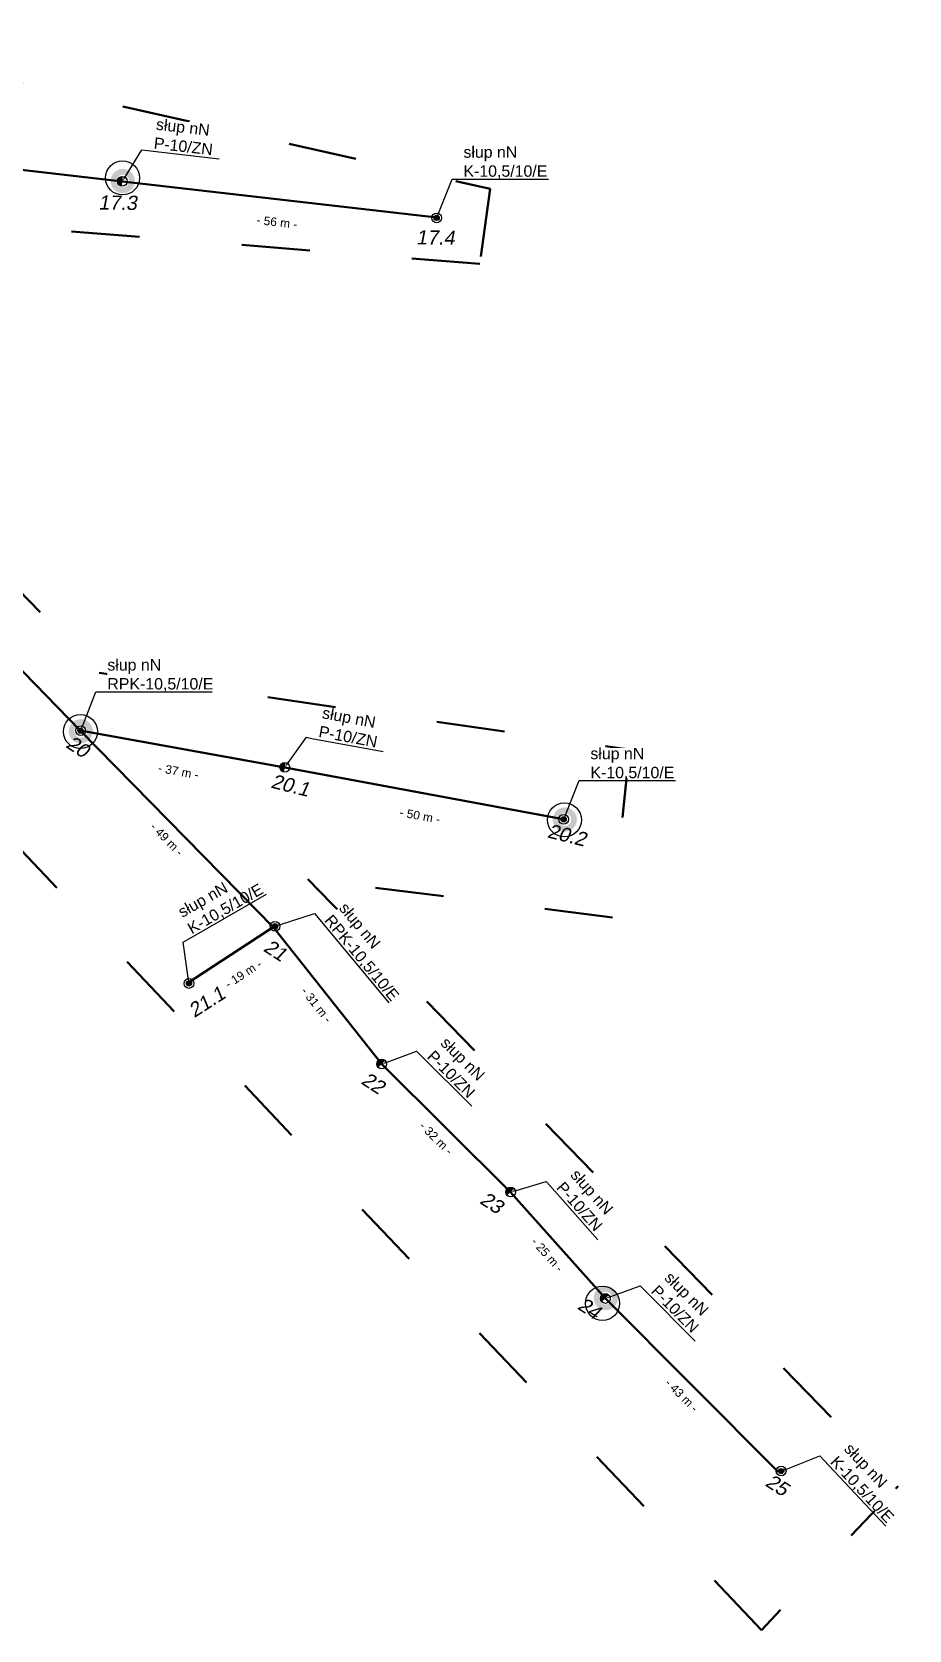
# Model space of a CAD drawing. Header units: metres. Extents: x 5772289 to 7530543, y 5762751 to 5793884.
# Drawn here: x 7525306.6 to 7525460.9, y 5787549.4 to 5787830.5 of the extents above; entities that cross this region are included whole.
import ezdxf
from ezdxf import colors
from ezdxf.entities.mleader import LeaderData, LeaderLine
from ezdxf.math import Vec2, Vec3

# ---------------------------------------------------------------- set-up
doc = ezdxf.new("R2010")
doc.units = ezdxf.units.M
doc.linetypes.add('GCAD_ISO03W100', pattern=[30, 12, -18])
for name, color, linetype, lineweight in [('!tele', 30, 'Continuous', 50), ('!trafo', 6, 'GCAD_ISO03W100', 50), ('00_Mufa', 3, 'Continuous', 30), ('_numery', 7, 'Continuous', 40)]:
    doc.layers.add(name, color=color, linetype=linetype, lineweight=lineweight)
for name, color, linetype in [('_MM mufy', 3, 'Continuous'), ('_MM opisy', 7, 'Continuous'), ('_MM slupy', 5, 'Continuous'), ('DIM', 7, 'Continuous')]:
    doc.layers.add(name, color=color, linetype=linetype)
doc.styles.get("Standard").update_dxf_attribs({"font": 'arial.ttf'})
doc.dimstyles.new('opis linie', dxfattribs={"dimtxt": 1.5, "dimasz": 0.18, "dimexe": 0.18, "dimexo": 0.0625, "dimgap": 2.5, "dimtad": 4, "dimdec": 0, "dimzin": 0, "dimdsep": 46, "dimtxsty": 'Standard', "dimcen": 0.09, "dimse1": 1, "dimse2": 1, "dimsd1": 1, "dimsd2": 1, "dimclrt": 256, "dimadec": 0, "dimazin": 0, "dimtfac": 1, "dimtdec": 0, "dimtofl": 0, "dimtmove": 0, "dimatfit": 3, "dimfxl": 1, "dimtfill": 1, "dimtolj": 1, "dimtzin": 0, "dimarcsym": 0})

# ---------------------------------------------------------------- blocks, each defined once
blk = doc.blocks.new('ZN')
at = {"layer": '_MM slupy', "transparency": 33554687}
h = blk.add_hatch(color=256, dxfattribs=at)
h.dxf.hatch_style = 1
h.paths.add_polyline_path([(0, -0.86), (0, 0.86, 1)])
at = {"layer": '_MM slupy'}
blk.add_circle((0, 0), 0.857, dxfattribs=at)
blk = doc.blocks.new('E')
at = {"layer": '_MM slupy'}
h = blk.add_hatch(color=256, dxfattribs=at)
h.dxf.hatch_style = 1
h.paths.add_polyline_path([(0.27, 0.37, 1), (-0.27, -0.37, 1)])
for radius in [0.857, 0.457]:
    blk.add_circle((0, 0), radius, dxfattribs=at)
blk = doc.blocks.new('*D3118')
at = {"layer": 'DIM', "insert": (7525343.78, 5787664.79), "char_height": 1.5, "attachment_point": 5, "rotation": 33.3051, "bg_fill": 3, "box_fill_scale": 1.1, "bg_fill_color": 9, "bg_fill_true_color": 13158600, "bg_fill_transparency": 0}
blk.add_mtext('\\A1;- 19 m -', dxfattribs=at)
blk = doc.blocks.new('*D3191')
at = {"layer": 'DIM', "insert": (7525294.31, 5787803.38), "char_height": 1.5, "attachment_point": 5, "rotation": 353.4407, "bg_fill": 3, "box_fill_scale": 1.1, "bg_fill_color": 9, "bg_fill_true_color": 13158600, "bg_fill_transparency": 0}
blk.add_mtext('\\A1;- 56 m -', dxfattribs=at)
blk = doc.blocks.new('*D3192')
at = {"layer": 'DIM', "insert": (7525349.69, 5787797.01), "char_height": 1.5, "attachment_point": 5, "rotation": 353.4274, "bg_fill": 3, "box_fill_scale": 1.1, "bg_fill_color": 9, "bg_fill_true_color": 13158600, "bg_fill_transparency": 0}
blk.add_mtext('\\A1;- 56 m -', dxfattribs=at)
blk = doc.blocks.new('*D3193')
at = {"layer": 'DIM', "insert": (7525332.37, 5787700.41), "char_height": 1.5, "attachment_point": 5, "rotation": 349.739, "bg_fill": 3, "box_fill_scale": 1.1, "bg_fill_color": 9, "bg_fill_true_color": 13158600, "bg_fill_transparency": 0}
blk.add_mtext('\\A1;- 37 m -', dxfattribs=at)
blk = doc.blocks.new('*D3194')
at = {"layer": 'DIM', "insert": (7525374.83, 5787692.6), "char_height": 1.5, "attachment_point": 5, "rotation": 349.4495, "bg_fill": 3, "box_fill_scale": 1.1, "bg_fill_color": 9, "bg_fill_true_color": 13158600, "bg_fill_transparency": 0}
blk.add_mtext('\\A1;- 50 m -', dxfattribs=at)
blk = doc.blocks.new('*D3252')
at = {"layer": 'DIM', "insert": (7525420.88, 5787590.69), "char_height": 1.5, "attachment_point": 5, "rotation": 314.9247, "bg_fill": 3, "box_fill_scale": 1.1, "bg_fill_color": 9, "bg_fill_true_color": 13158600, "bg_fill_transparency": 0}
blk.add_mtext('\\A1;- 43 m -', dxfattribs=at)
blk = doc.blocks.new('*D3253')
at = {"layer": 'DIM', "insert": (7525397.25, 5787615.4), "char_height": 1.5, "attachment_point": 5, "rotation": 311.6635, "bg_fill": 3, "box_fill_scale": 1.1, "bg_fill_color": 9, "bg_fill_true_color": 13158600, "bg_fill_transparency": 0}
blk.add_mtext('\\A1;- 25 m -', dxfattribs=at)
blk = doc.blocks.new('*D3254')
at = {"layer": 'DIM', "insert": (7525377.68, 5787635.9), "char_height": 1.5, "attachment_point": 5, "rotation": 315.2244, "bg_fill": 3, "box_fill_scale": 1.1, "bg_fill_color": 9, "bg_fill_true_color": 13158600, "bg_fill_transparency": 0}
blk.add_mtext('\\A1;- 32 m -', dxfattribs=at)
blk = doc.blocks.new('*D3255')
at = {"layer": 'DIM', "insert": (7525356.66, 5787659.34), "char_height": 1.5, "attachment_point": 5, "rotation": 308.3726, "bg_fill": 3, "box_fill_scale": 1.1, "bg_fill_color": 9, "bg_fill_true_color": 13158600, "bg_fill_transparency": 0}
blk.add_mtext('\\A1;- 31 m -', dxfattribs=at)
blk = doc.blocks.new('*D3256')
at = {"layer": 'DIM', "insert": (7525330.33, 5787688.48), "char_height": 1.5, "attachment_point": 5, "rotation": 314.4272, "bg_fill": 3, "box_fill_scale": 1.1, "bg_fill_color": 9, "bg_fill_true_color": 13158600, "bg_fill_transparency": 0}
blk.add_mtext('\\A1;- 49 m -', dxfattribs=at)
blk = doc.blocks.new('*D3257')
at = {"layer": 'DIM', "insert": (7525297.31, 5787722.28), "char_height": 1.5, "attachment_point": 5, "rotation": 314.2307, "bg_fill": 3, "box_fill_scale": 1.1, "bg_fill_color": 9, "bg_fill_true_color": 13158600, "bg_fill_transparency": 0}
blk.add_mtext('\\A1;- 46 m -', dxfattribs=at)
blk = doc.blocks.new('mufa')
at = {"layer": '_MM mufy'}
h = blk.add_hatch(color=256, dxfattribs=at)
h.dxf.hatch_style = 1
h.paths.add_polyline_path([(2.15, 0.12, 1), (-2.1, -0.05, 1)])
h.paths.add_polyline_path([(-1.1, -0.01, -1), (1.15, 0.08, -1)], flags=16)
h.paths.add_polyline_path([(-0.83, 0, -1), (0.88, 0.07, -1)], flags=0)
blk = doc.blocks.new('q')
at = {"layer": '_MM slupy'}
blk.add_blockref('ZN', (0, 0), dxfattribs=at)
at = {"layer": '_MM opisy'}
ml = blk.add_multileader_mtext('Standard', dxfattribs=at)
ml.set_content('\\pxql;słup nN\\PP-10/ZN', color=256)
ml.set_leader_properties()
ml.build(insert=Vec2(0, 0))
ml.multileader.update_dxf_attribs({"has_text_frame": 1, "text_left_attachment_type": 5, "text_right_attachment_type": 5, "dogleg_length": 1, "arrow_head_size": 1})
ctx = ml.context
ctx.base_point, ctx.char_height, ctx.arrow_head_size, ctx.landing_gap_size, ctx.plane_origin = Vec3(3.75, 5.9), 2, 1, 1, Vec3(1.72, -1.42)
ctx.left_attachment, ctx.right_attachment = 5, 5
notes = []
notes.append((ctx, [(0, (1, 1, 0), (2.75, 5.9), (1, 0), 1, [(0, [(0, 0), (2.75, 5.9)], 0, [])])]))
ctx.mtext.insert, ctx.mtext.flow_direction = Vec3(4.75, 11.7), 5
ctx.mtext.has_bg_fill, ctx.mtext.bg_color, ctx.mtext.bg_scale_factor, ctx.mtext.bg_transparency, ctx.mtext.use_window_bg_color = 1, -1023410175, 1, 0, 1
for ctx, leaders in notes:
    for number, flags, end, landing, length, lines in leaders:
        leader = LeaderData()
        leader.index, (leader.has_last_leader_line, leader.has_dogleg_vector, leader.attachment_direction) = number, flags
        leader.last_leader_point, leader.dogleg_vector, leader.dogleg_length = Vec3(end), Vec3(landing), length
        for number, points, colour, breaks in lines:
            line = LeaderLine()
            line.index, line.vertices, line.color, line.breaks = number, Vec3.list(points), colors.encode_raw_color(colour), breaks
            leader.lines.append(line)
        ctx.leaders.append(leader)

msp = doc.modelspace()

# ---------------------------------------------------------------- linework, layer by layer
at = {"layer": '!trafo'}
msp.add_lwpolyline([(7524845.19, 5788091.56), (7524874.27, 5788123.01), (7525033.76, 5787996.85), (7525159.5, 5787886.73), (7525208.63, 5787834.42), (7525293.32, 5787823.94), (7525387.2, 5787802.84), (7525385.36, 5787789.66), (7525236.89, 5787801.52), (7525318.43, 5787717.74), (7525411.67, 5787704.24), (7525408.72, 5787674.71), (7525355.14, 5787681.46), (7525458.93, 5787574.71), (7525434.88, 5787549.39), (7525213.73, 5787782.44), (7525122.22, 5787849.16), (7525091.9, 5787890.82), (7525078.98, 5787913.5), (7524912.84, 5788041.88), (7524881.03, 5788001.67), (7524854, 5788015.02), (7524888.12, 5788059.85)], close=True, dxfattribs=at)
at = {"layer": '00_Mufa'}
for centre in [(7525322.54, 5787804.79), (7525315.14, 5787707.41), (7525400.25, 5787691.88), (7525406.95, 5787606.86)]:
    msp.add_circle(centre, 3, dxfattribs=at)

# ---------------------------------------------------------------- next in the draw order: block references
for p, rotation in [((7525322.51, 5787804.18), 353.4273674182641), ((7525351.08, 5787701.11), 349.4495095557274), ((7525368.11, 5787648.93), 315.2244395509692), ((7525390.79, 5787626.43), 311.6635330505687)]:
    msp.add_blockref('q', p, dxfattribs=dict(rotation=rotation))

# ---------------------------------------------------------------- next in the draw order: leaders
at = {"layer": '_MM opisy'}
ml = msp.add_multileader_mtext('Standard', dxfattribs=at)
ml.set_content('\\pxql;słup nN\\PK-10,5/10/E', color=256)
ml.set_leader_properties()
ml.build(insert=Vec2(0, 0))
ml.multileader.update_dxf_attribs({"has_text_frame": 1, "text_left_attachment_type": 5, "text_right_attachment_type": 5, "dogleg_length": 1, "arrow_head_size": 1})
ctx = ml.context
ctx.base_point, ctx.char_height, ctx.arrow_head_size, ctx.landing_gap_size, ctx.plane_origin = Vec3(7525381.49, 5787804.56), 2, 1, 1, Vec3(7525379.5, 5787796.34)
ctx.left_attachment, ctx.right_attachment = 5, 5
notes = []
notes.append((ctx, [(0, (1, 1, 0), (7525380.49, 5787804.56), (1, 0), 1, [(0, [(7525377.78, 5787797.76)], 0, [])])]))
ctx.mtext.insert, ctx.mtext.flow_direction = Vec3(7525382.49, 5787810.33), 5
ctx.mtext.has_bg_fill, ctx.mtext.bg_color, ctx.mtext.bg_scale_factor, ctx.mtext.bg_transparency, ctx.mtext.use_window_bg_color = 1, -1023410175, 1, 0, 1
ml = msp.add_multileader_mtext('Standard', dxfattribs=at)
ml.set_content('\\pxql;słup nN\\PRPK-10,5/10/E', color=256)
ml.set_leader_properties()
ml.build(insert=Vec2(0, 0))
ml.multileader.update_dxf_attribs({"has_text_frame": 1, "text_left_attachment_type": 5, "text_right_attachment_type": 5, "dogleg_length": 1, "arrow_head_size": 1})
ctx = ml.context
ctx.base_point, ctx.char_height, ctx.arrow_head_size, ctx.landing_gap_size, ctx.plane_origin = Vec3(7525318.87, 5787714.39), 2, 1, 1, Vec3(7525316.88, 5787706.16)
ctx.left_attachment, ctx.right_attachment = 5, 5
notes.append((ctx, [(0, (1, 1, 0), (7525317.87, 5787714.39), (1, 0), 1, [(0, [(7525315.16, 5787707.58)], 0, [])])]))
ctx.mtext.insert, ctx.mtext.flow_direction = Vec3(7525319.87, 5787720.15), 5
ctx.mtext.has_bg_fill, ctx.mtext.bg_color, ctx.mtext.bg_scale_factor, ctx.mtext.bg_transparency, ctx.mtext.use_window_bg_color = 1, -1023410175, 1, 0, 1
ml = msp.add_multileader_mtext('Standard', dxfattribs=at)
ml.set_content('\\pxql;słup nN\\PK-10,5/10/E', color=256)
ml.set_leader_properties()
ml.build(insert=Vec2(0, 0))
ml.multileader.update_dxf_attribs({"has_text_frame": 1, "text_left_attachment_type": 5, "text_right_attachment_type": 5, "dogleg_length": 1, "arrow_head_size": 1})
ctx = ml.context
ctx.base_point, ctx.char_height, ctx.arrow_head_size, ctx.landing_gap_size, ctx.plane_origin = Vec3(7525403.82, 5787698.78), 2, 1, 1, Vec3(7525401.83, 5787690.56)
ctx.left_attachment, ctx.right_attachment = 5, 5
notes.append((ctx, [(0, (1, 1, 0), (7525402.82, 5787698.78), (1, 0), 1, [(0, [(7525400.12, 5787691.98)], 0, [])])]))
ctx.mtext.insert, ctx.mtext.flow_direction = Vec3(7525404.82, 5787704.55), 5
ctx.mtext.has_bg_fill, ctx.mtext.bg_color, ctx.mtext.bg_scale_factor, ctx.mtext.bg_transparency, ctx.mtext.use_window_bg_color = 1, -1023410175, 1, 0, 1
ml = msp.add_multileader_mtext('Standard', dxfattribs=at)
ml.set_content('\\pxql;słup nN\\PK-10,5/10/E', color=256)
ml.set_leader_properties()
ml.build(insert=Vec2(0, 0))
ml.multileader.update_dxf_attribs({"has_text_frame": 1, "text_left_attachment_type": 5, "text_right_attachment_type": 5, "dogleg_length": 1, "arrow_head_size": 1})
ctx = ml.context
ctx.base_point, ctx.char_height, ctx.arrow_head_size, ctx.landing_gap_size, ctx.plane_origin, ctx.plane_x_axis, ctx.plane_y_axis = Vec3(7525445.86, 5787579.28), 2, 1, 1, Vec3(7525438.49, 5787575.12), Vec3(0.682745, -0.730657), Vec3(0.730657, 0.682745)
ctx.left_attachment, ctx.right_attachment = 5, 5
notes.append((ctx, [(0, (1, 1, 0), (7525445.18, 5787580.01), (0.682745, -0.730657), 1, [(0, [(7525438.36, 5787577.35)], 0, [])])]))
ctx.mtext.insert, ctx.mtext.text_direction, ctx.mtext.flow_direction = Vec3(7525450.76, 5787582.49), Vec3(0.682745, -0.730657), 5
ctx.mtext.has_bg_fill, ctx.mtext.bg_color, ctx.mtext.bg_scale_factor, ctx.mtext.bg_transparency, ctx.mtext.use_window_bg_color = 1, -1023410175, 1, 0, 1
for ctx, leaders in notes:
    for number, flags, end, landing, length, lines in leaders:
        leader = LeaderData()
        leader.index, (leader.has_last_leader_line, leader.has_dogleg_vector, leader.attachment_direction) = number, flags
        leader.last_leader_point, leader.dogleg_vector, leader.dogleg_length = Vec3(end), Vec3(landing), length
        for number, points, colour, breaks in lines:
            line = LeaderLine()
            line.index, line.vertices, line.color, line.breaks = number, Vec3.list(points), colors.encode_raw_color(colour), breaks
            leader.lines.append(line)
        ctx.leaders.append(leader)

# ---------------------------------------------------------------- next in the draw order: linework, layer by layer
at = {"layer": '!tele'}
for points in [[(7525214.84, 5787809.82), (7525215.63, 5787816.91), (7525267.03, 5787810.56), (7525322.51, 5787804.18), (7525377.79, 5787797.81)], [(7525315.1, 5787707.62), (7525351.08, 5787701.11), (7525400.05, 5787691.99)]]:
    msp.add_lwpolyline(points, dxfattribs=at)

# ---------------------------------------------------------------- next in the draw order: block references
for p in [(7525377.78, 5787797.76), (7525315.16, 5787707.58), (7525400.12, 5787691.98)]:
    msp.add_blockref('E', p)
for name, p, rotation in [('q', (7525407.46, 5787607.71), 314.9247148703415), ('E', (7525438.36, 5787577.35), 313.0585136059295)]:
    msp.add_blockref(name, p, dxfattribs=dict(rotation=rotation))

# ---------------------------------------------------------------- next in the draw order: leaders
at = {"layer": '_MM opisy'}
ml = msp.add_multileader_mtext('Standard', dxfattribs=at)
ml.set_content('\\pxql;słup nN\\PRPK-10,5/10/E', color=256)
ml.set_leader_properties()
ml.build(insert=Vec2(0, 0))
ml.multileader.update_dxf_attribs({"has_text_frame": 1, "text_left_attachment_type": 5, "text_right_attachment_type": 5, "dogleg_length": 1, "arrow_head_size": 1})
ctx = ml.context
ctx.base_point, ctx.char_height, ctx.arrow_head_size, ctx.landing_gap_size, ctx.plane_origin, ctx.plane_x_axis, ctx.plane_y_axis = Vec3(7525356.96, 5787674.65), 2, 1, 1, Vec3(7525349.36, 5787670.94), Vec3(0.638336, -0.769758), Vec3(0.769758, 0.638336)
ctx.left_attachment, ctx.right_attachment = 5, 5
notes = []
notes.append((ctx, [(0, (1, 1, 0), (7525356.32, 5787675.42), (0.638336, -0.769758), 1, [(0, [(7525349.35, 5787673.17)], 0, [])])]))
ctx.mtext.insert, ctx.mtext.text_direction, ctx.mtext.flow_direction = Vec3(7525362.03, 5787677.57), Vec3(0.638336, -0.769758), 5
ctx.mtext.has_bg_fill, ctx.mtext.bg_color, ctx.mtext.bg_scale_factor, ctx.mtext.bg_transparency, ctx.mtext.use_window_bg_color = 1, -1023410175, 1, 0, 1
for ctx, leaders in notes:
    for number, flags, end, landing, length, lines in leaders:
        leader = LeaderData()
        leader.index, (leader.has_last_leader_line, leader.has_dogleg_vector, leader.attachment_direction) = number, flags
        leader.last_leader_point, leader.dogleg_vector, leader.dogleg_length = Vec3(end), Vec3(landing), length
        for number, points, colour, breaks in lines:
            line = LeaderLine()
            line.index, line.vertices, line.color, line.breaks = number, Vec3.list(points), colors.encode_raw_color(colour), breaks
            leader.lines.append(line)
        ctx.leaders.append(leader)

# ---------------------------------------------------------------- next in the draw order: block references
at = {"rotation": 309.6678411193645}
msp.add_blockref('E', (7525349.35, 5787673.17), dxfattribs=at)

# ---------------------------------------------------------------- next in the draw order: leaders
at = {"layer": '_MM opisy'}
ml = msp.add_multileader_mtext('Standard', dxfattribs=at)
ml.set_content('\\pxql;słup nN\\PK-10,5/10/E', color=256)
ml.set_leader_properties()
ml.build(insert=Vec2(0, 0))
ml.multileader.update_dxf_attribs({"has_text_frame": 1, "text_left_attachment_type": 5, "text_right_attachment_type": 5, "dogleg_length": 1, "arrow_head_size": 1})
ctx = ml.context
ctx.base_point, ctx.char_height, ctx.arrow_head_size, ctx.landing_gap_size, ctx.plane_origin, ctx.plane_x_axis, ctx.plane_y_axis = Vec3(7525334.05, 5787670.86), 2, 1, 1, Vec3(7525336.42, 5787662.74), Vec3(0.867313, 0.497762), Vec3(-0.497762, 0.867313)
ctx.left_attachment, ctx.right_attachment = 5, 5
notes = []
notes.append((ctx, [(0, (1, 1, 0), (7525333.18, 5787670.36), (0.867313, 0.497762), 1, [(0, [(7525334.22, 5787663.11)], 0, [])])]))
ctx.mtext.insert, ctx.mtext.text_direction, ctx.mtext.flow_direction = Vec3(7525332.05, 5787676.36), Vec3(0.867313, 0.497762), 5
ctx.mtext.has_bg_fill, ctx.mtext.bg_color, ctx.mtext.bg_scale_factor, ctx.mtext.bg_transparency, ctx.mtext.use_window_bg_color = 1, -1023410175, 1, 0, 1
for ctx, leaders in notes:
    for number, flags, end, landing, length, lines in leaders:
        leader = LeaderData()
        leader.index, (leader.has_last_leader_line, leader.has_dogleg_vector, leader.attachment_direction) = number, flags
        leader.last_leader_point, leader.dogleg_vector, leader.dogleg_length = Vec3(end), Vec3(landing), length
        for number, points, colour, breaks in lines:
            line = LeaderLine()
            line.index, line.vertices, line.color, line.breaks = number, Vec3.list(points), colors.encode_raw_color(colour), breaks
            leader.lines.append(line)
        ctx.leaders.append(leader)

# ---------------------------------------------------------------- next in the draw order: linework, layer by layer
at = {"layer": '!tele'}
for points in [[(7525113.44, 5787902.42), (7525112.16, 5787883.1), (7525132.67, 5787863.89), (7525155.68, 5787842.54), (7525179.69, 5787820.2), (7525202.2, 5787797.24), (7525214.84, 5787809.82), (7525251.4, 5787772.63), (7525283.14, 5787740.45), (7525315.1, 5787707.62), (7525349.16, 5787672.87), (7525368.11, 5787648.93), (7525390.79, 5787626.43), (7525407.46, 5787607.71), (7525437.86, 5787577.22)], [(7525333.78, 5787663.03), (7525349.37, 5787673.27)]]:
    msp.add_lwpolyline(points, dxfattribs=at)

# ---------------------------------------------------------------- next in the draw order: block references
at = {"rotation": 29.85207626993815}
msp.add_blockref('E', (7525334.22, 5787663.11), dxfattribs=at)

# ---------------------------------------------------------------- next in the draw order: dimensions: what is measured, and where the dimension line sits
at = {"layer": 'DIM'}
for p1, p2, picture, middle in [((7525267.03, 5787810.56), (7525322.51, 5787804.18), '*D3191', (7525294.31, 5787803.38)), ((7525315.1, 5787707.62), (7525351.08, 5787701.11), '*D3193', (7525332.37, 5787700.41)), ((7525333.78, 5787663.03), (7525349.37, 5787673.27), '*D3118', (7525343.78, 5787664.79)), ((7525437.86, 5787577.22), (7525407.46, 5787607.71), '*D3252', (7525420.88, 5787590.69))]:
    dim = msp.add_aligned_dim(p1=p1, p2=p2, distance=-0.75, dimstyle='opis linie', override={"dimpost": '- <> m -'}, dxfattribs=at)
    dim.commit()
    dim.dimension.update_dxf_attribs({"geometry": picture, "text_midpoint": middle})

# ---------------------------------------------------------------- next in the draw order: texts
at = {"layer": '_numery', "oblique": 10}
for s, rotation, p in [('21.1', 32.6789, (7525335.16, 5787657.01)), ('25', 327.0783, (7525435.39, 5787574.89))]:
    msp.add_text(s, height=2.5, rotation=rotation, dxfattribs=at).set_placement(p)

# ---------------------------------------------------------------- next in the draw order: dimensions: what is measured, and where the dimension line sits
at = {"layer": 'DIM'}
for p1, p2, picture, middle in [((7525322.51, 5787804.18), (7525377.79, 5787797.81), '*D3192', (7525349.69, 5787797.01)), ((7525351.08, 5787701.11), (7525400.05, 5787691.99), '*D3194', (7525374.83, 5787692.6)), ((7525407.46, 5787607.71), (7525390.79, 5787626.43), '*D3253', (7525397.25, 5787615.4))]:
    dim = msp.add_aligned_dim(p1=p1, p2=p2, distance=-0.75, dimstyle='opis linie', override={"dimpost": '- <> m -'}, dxfattribs=at)
    dim.commit()
    dim.dimension.update_dxf_attribs({"geometry": picture, "text_midpoint": middle})

# ---------------------------------------------------------------- next in the draw order: block references
at = {"color": 5, "lineweight": 70}
for p in [(7525322.55, 5787804.21), (7525400.29, 5787691.91), (7525407.5, 5787607.74)]:
    msp.add_blockref('mufa', p, dxfattribs=at)

# ---------------------------------------------------------------- next in the draw order: texts
at = {"layer": '_numery', "oblique": 10}
for s, rotation, p in [('17.3', 359.2741, (7525318.27, 5787799.23)), ('17.4', 359.2741, (7525374.15, 5787793.1)), ('20.2', 346.0145, (7525397.1, 5787688.82)), ('24', 327.0783, (7525402.37, 5787605.99))]:
    msp.add_text(s, height=2.5, rotation=rotation, dxfattribs=at).set_placement(p)

# ---------------------------------------------------------------- next in the draw order: dimensions: what is measured, and where the dimension line sits
at = {"layer": 'DIM'}
dim = msp.add_aligned_dim(p1=(7525390.79, 5787626.43), p2=(7525368.11, 5787648.93), distance=-0.75, dimstyle='opis linie', override={"dimpost": '- <> m -'}, dxfattribs=at)
dim.commit()
dim.dimension.update_dxf_attribs({"geometry": '*D3254', "text_midpoint": (7525377.68, 5787635.9)})

# ---------------------------------------------------------------- next in the draw order: texts
at = {"layer": '_numery', "oblique": 10}
for s, p in [('22', (7525364.32, 5787645.6)), ('23', (7525385.18, 5787624.56))]:
    msp.add_text(s, height=2.5, rotation=327.0783, dxfattribs=at).set_placement(p)

# ---------------------------------------------------------------- next in the draw order: dimensions: what is measured, and where the dimension line sits
at = {"layer": 'DIM'}
dim = msp.add_aligned_dim(p1=(7525368.11, 5787648.93), p2=(7525349.16, 5787672.87), distance=-0.75, dimstyle='opis linie', override={"dimpost": '- <> m -'}, dxfattribs=at)
dim.commit()
dim.dimension.update_dxf_attribs({"geometry": '*D3255', "text_midpoint": (7525356.66, 5787659.34)})

# ---------------------------------------------------------------- next in the draw order: texts
at = {"layer": '_numery', "oblique": 10}
msp.add_text('21', height=2.5, rotation=327.0783, dxfattribs=at).set_placement((7525347.14, 5787668.94))

# ---------------------------------------------------------------- next in the draw order: dimensions: what is measured, and where the dimension line sits
at = {"layer": 'DIM'}
dim = msp.add_aligned_dim(p1=(7525349.16, 5787672.87), p2=(7525315.1, 5787707.62), distance=-0.75, dimstyle='opis linie', override={"dimpost": '- <> m -'}, dxfattribs=at)
dim.commit()
dim.dimension.update_dxf_attribs({"geometry": '*D3256', "text_midpoint": (7525330.33, 5787688.48)})

# ---------------------------------------------------------------- next in the draw order: texts
at = {"layer": '_numery', "oblique": 10}
msp.add_text('20.1', height=2.5, rotation=346.0145, dxfattribs=at).set_placement((7525348.48, 5787697.57))

# ---------------------------------------------------------------- next in the draw order: dimensions: what is measured, and where the dimension line sits
at = {"layer": 'DIM'}
dim = msp.add_aligned_dim(p1=(7525315.1, 5787707.62), p2=(7525283.14, 5787740.45), distance=-0.75, dimstyle='opis linie', override={"dimpost": '- <> m -'}, dxfattribs=at)
dim.commit()
dim.dimension.update_dxf_attribs({"geometry": '*D3257', "text_midpoint": (7525297.31, 5787722.28)})

# ---------------------------------------------------------------- next in the draw order: block references
at = {"color": 5, "lineweight": 70}
msp.add_blockref('mufa', (7525315.18, 5787707.44), dxfattribs=at)

# ---------------------------------------------------------------- next in the draw order: texts
at = {"layer": '_numery', "oblique": 10}
msp.add_text('20', height=2.5, rotation=327.0783, dxfattribs=at).set_placement((7525312.39, 5787704.75))

doc.saveas('drawing.dxf')
